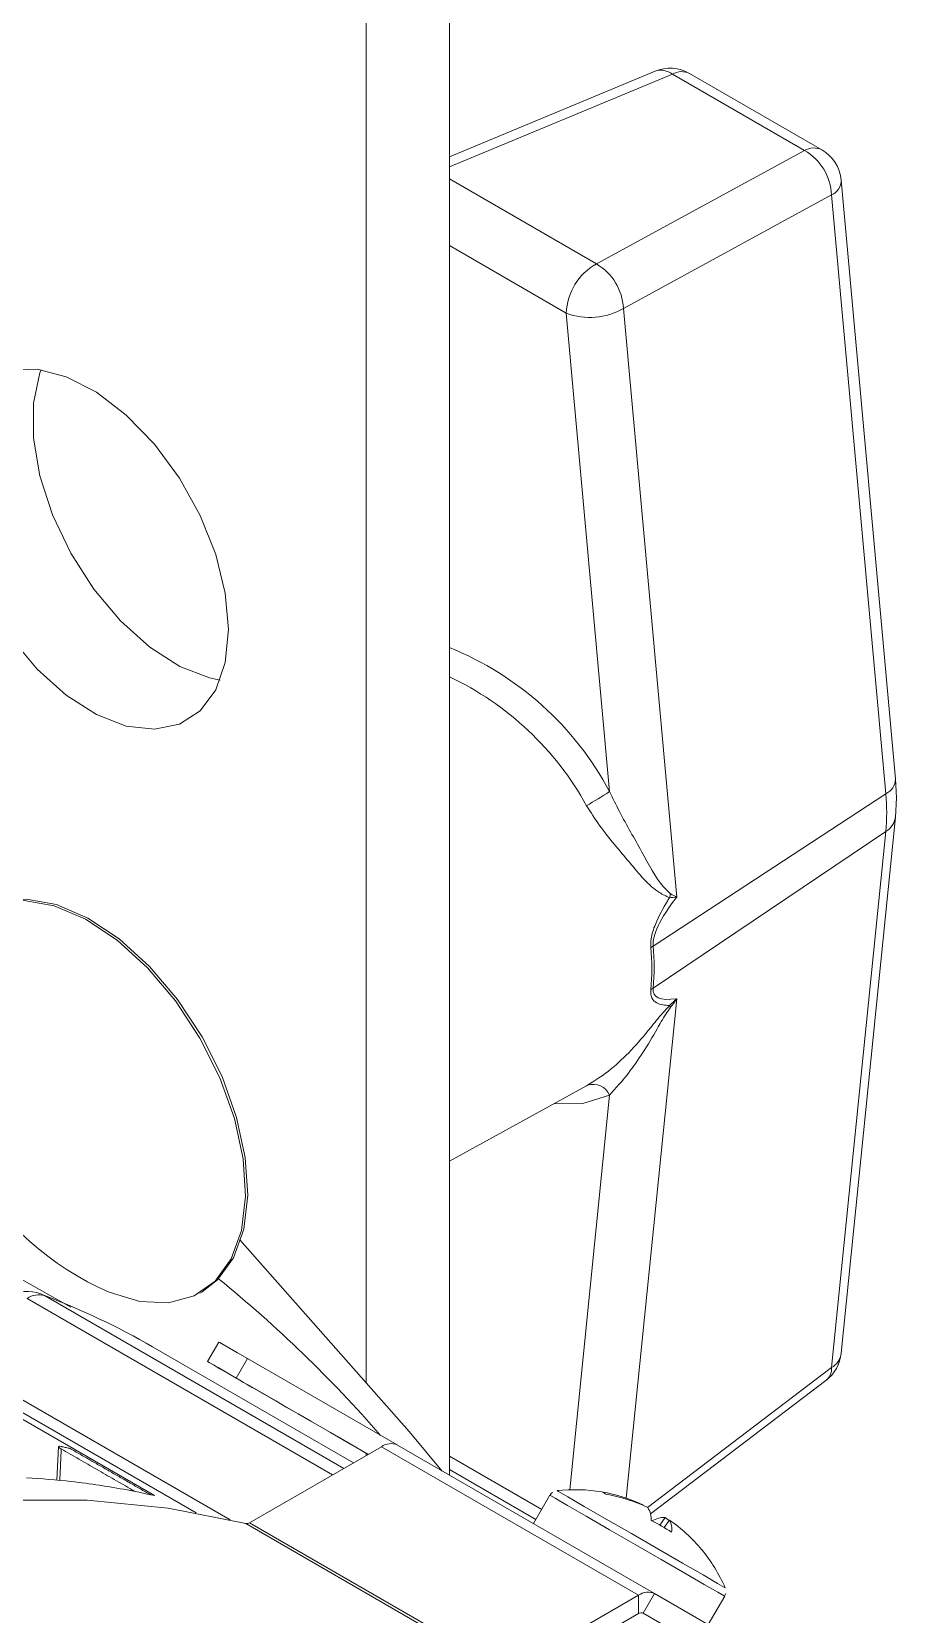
# Model space of a CAD drawing. Extents: x 2 to 136, y 1 to 99.
# Drawn here: x 15.55 to 16.929, y 85.318 to 87.842 of the extents above; entities that cross this region are included whole.
import ezdxf

# ---------------------------------------------------------------- set-up
doc = ezdxf.new("R2010")
doc.units = 0
doc.header["$MEASUREMENT"] = 0
doc.linetypes.add('SLD-Solid', pattern=[0])
doc.layers.add('OBJECT', color=7, linetype='CONTINUOUS')

msp = doc.modelspace()

# ---------------------------------------------------------------- linework, layer by layer
at = {"layer": 'OBJECT', "linetype": 'SLD-Solid', "lineweight": 15}
for p, q in [((16.2158, 85.5401), (16.2158, 91.2721)), ((16.0829, 85.6875), (16.0829, 91.1953)), ((16.5438, 87.7785), (16.2158, 87.642)), ((16.5716, 87.7738), (16.2158, 87.6258)), ((16.7824, 87.6521), (16.5716, 87.7738)), ((16.8098, 87.6532), (16.599, 87.7749)), ((16.4503, 87.4714), (16.7824, 87.6521)), ((16.2158, 87.6067), (16.4503, 87.4714)), ((16.9273, 86.65), (16.8408, 87.6047)), ((16.8254, 87.5812), (16.4933, 87.4004)), ((16.9119, 86.6264), (16.8254, 87.5812)), ((16.4022, 87.3928), (16.2158, 87.5004)), ((16.4714, 86.6299), (16.4022, 87.3928)), ((16.4933, 87.4004), (16.5784, 86.4618)), ((16.9119, 86.6264), (16.5408, 86.3837)), ((16.8407, 85.7343), (16.9272, 86.5891)), ((16.9119, 86.5663), (16.5408, 86.3165)), ((16.8254, 85.7115), (16.9119, 86.5663)), ((16.5784, 86.2996), (16.4978, 85.5035)), ((16.2158, 86.0406), (16.4394, 86.1634)), ((16.4077, 85.5168), (16.4714, 86.146)), ((15.5703, 85.8263), (15.5643, 85.8291)), ((15.5703, 85.8263), (16.0474, 85.5508)), ((15.8178, 85.8304), (15.8214, 85.8325)), ((16.0296, 85.5405), (15.5423, 85.8218)), ((15.8482, 85.7523), (15.8302, 85.7211)), ((16.0629, 85.5597), (15.7426, 85.7447)), ((15.8939, 85.7259), (15.8759, 85.6947)), ((16.1323, 85.5883), (15.8939, 85.7259)), ((15.875, 85.6952), (15.85, 85.7097)), ((16.5319, 85.4885), (16.8254, 85.7115)), ((15.8122, 85.4799), (15.4481, 85.6901)), ((15.7453, 85.5076), (15.4541, 85.6756)), ((15.4736, 85.6954), (15.8661, 85.4688)), ((16.0863, 85.5733), (15.8759, 85.6947)), ((15.925, 85.6663), (15.8975, 85.6822)), ((15.8975, 85.6822), (15.8975, 85.6822)), ((16.5366, 85.4783), (16.8163, 85.6908)), ((15.5923, 85.5855), (15.5899, 85.5318)), ((16.1074, 85.5854), (15.8972, 85.4641)), ((16.0863, 85.5733), (16.0583, 85.5894)), ((16.0863, 85.5732), (16.0759, 85.5792)), ((16.0829, 85.5713), (16.0829, 85.5752)), ((16.5175, 85.3487), (16.1074, 85.5854)), ((16.543, 85.3512), (16.1329, 85.588)), ((16.2158, 85.5704), (16.3631, 85.4854)), ((16.2158, 85.5493), (16.3539, 85.4696)), ((16.3761, 85.508), (16.3499, 85.4627)), ((16.5253, 85.4924), (16.525, 85.4917)), ((16.5517, 85.4603), (16.5598, 85.4724)), ((16.5664, 85.4678), (16.5598, 85.4724)), ((16.3011, 85.226), (15.891, 85.4628)), ((16.3073, 85.2273), (15.8972, 85.4641)), ((16.5669, 85.4684), (16.5583, 85.4565)), ((16.5175, 85.3487), (16.3073, 85.2273)), ((16.5175, 85.3193), (16.5175, 85.3487)), ((16.543, 85.3512), (16.525, 85.32)), ((16.7699, 85.2202), (16.543, 85.3512)), ((16.6288, 85.3017), (16.655, 85.347)), ((16.5175, 85.3193), (16.3073, 85.1979)), ((16.7519, 85.189), (16.525, 85.32))]:
    msp.add_line(p, q, dxfattribs=at)
at = {"layer": 'OBJECT', "linetype": 'SLD-Solid', "lineweight": 15, "flags": 128}
for points in [[(15.8637, 86.8881), (15.8585, 86.9464), (15.8431, 87.0079), (15.8183, 87.0699), (15.7852, 87.1294), (15.7453, 87.1837), (15.7005, 87.2301), (15.653, 87.2665), (15.6049, 87.2913), (15.5585, 87.3032), (15.516, 87.3017), (15.4792, 87.2869), (15.4501, 87.2594), (15.4299, 87.2206), (15.4195, 87.1723), (15.4195, 87.1167), (15.4299, 87.0564), (15.4501, 86.9942), (15.4792, 86.9331), (15.516, 86.8759), (15.5585, 86.8253), (15.6049, 86.7836), (15.653, 86.7528), (15.7005, 86.7344), (15.7453, 86.7292), (15.7852, 86.7374), (15.8183, 86.7586), (15.8431, 86.7919), (15.8585, 86.8358), (15.8637, 86.8881)], [(15.8502, 86.8077), (15.8335, 86.8111), (15.786, 86.8296), (15.7379, 86.8604), (15.6914, 86.902), (15.6489, 86.9527), (15.6122, 87.0099), (15.583, 87.071), (15.5628, 87.1331), (15.5525, 87.1934), (15.5525, 87.249), (15.5628, 87.2974), (15.5646, 87.3023)], [(16.9272, 86.5891), (16.9287, 86.6197), (16.9273, 86.65)], [(15.8178, 86.2369), (15.7788, 86.2962), (15.7342, 86.3489), (15.6858, 86.3929), (15.6355, 86.4263), (15.5856, 86.4478), (15.5379, 86.4565), (15.4945, 86.452), (15.4572, 86.4346), (15.4273, 86.4049), (15.4063, 86.3642), (15.395, 86.3144)], [(15.8214, 86.239), (15.7823, 86.2982), (15.7377, 86.3509), (15.6893, 86.3949), (15.6391, 86.4283), (15.5891, 86.4498), (15.5415, 86.4585), (15.4981, 86.454), (15.4694, 86.4422)], [(15.6735, 85.8319), (15.7223, 85.8168), (15.7681, 85.8147), (15.8087, 85.8257), (15.8425, 85.8494), (15.868, 85.8847), (15.8843, 85.9303), (15.8907, 85.9844), (15.8868, 86.0446), (15.873, 86.1085), (15.8497, 86.1735), (15.8178, 86.2369)], [(15.8214, 85.8325), (15.846, 85.8514), (15.8715, 85.8868), (15.8878, 85.9324), (15.8942, 85.9864), (15.8904, 86.0466), (15.8765, 86.1105), (15.8532, 86.1755), (15.8214, 86.239)], [(15.612, 85.808), (15.0719, 86.1119), (14.9567, 86.1739)], [(16.4714, 86.146), (16.4288, 86.1325), (16.3822, 86.1319)], [(15.8817, 85.9153), (16.1519, 85.6094), (16.2039, 85.5469)], [(15.8482, 85.7523), (15.8497, 85.7514), (15.8553, 85.7482), (15.8649, 85.7427), (15.8779, 85.7352), (15.8939, 85.7259)], [(15.8759, 85.6947), (15.8599, 85.704), (15.8469, 85.7115), (15.8373, 85.717), (15.8317, 85.7202), (15.8302, 85.7211), (15.8328, 85.7196), (15.8395, 85.7157), (15.85, 85.7097)], [(15.8975, 85.6822), (15.9005, 85.6805), (15.9015, 85.6799), (15.9006, 85.6805), (15.8978, 85.6821), (15.8933, 85.6847), (15.8877, 85.6879), (15.8814, 85.6916), (15.875, 85.6952)], [(15.925, 85.6663), (15.9389, 85.6583), (15.9557, 85.6487), (15.9747, 85.6377), (15.9951, 85.6259), (16.0163, 85.6137), (16.0373, 85.6015), (16.0575, 85.5899), (16.0759, 85.5792)], [(16.0583, 85.5894), (16.0366, 85.602), (16.0253, 85.6085), (16.0261, 85.608), (16.039, 85.6006), (16.0619, 85.5874), (16.0863, 85.5733)], [(15.891, 85.4628), (15.7671, 85.4874), (15.6381, 85.4999), (15.5047, 85.5002), (15.3674, 85.4885), (15.2266, 85.4647), (15.083, 85.4289), (14.9372, 85.3813), (14.7896, 85.322)], [(16.3761, 85.508), (16.3763, 85.5079), (16.3845, 85.5031), (16.4044, 85.4916), (16.4342, 85.4744), (16.4712, 85.4531), (16.5121, 85.4294), (16.5534, 85.4056), (16.5912, 85.3838), (16.6224, 85.3658), (16.644, 85.3533), (16.6543, 85.3474), (16.655, 85.347)], [(16.3801, 85.5122), (16.3781, 85.5106), (16.3764, 85.5079)], [(16.3875, 85.5154), (16.3901, 85.5138), (16.4048, 85.5054), (16.4309, 85.4903), (16.4659, 85.4701), (16.5063, 85.4468), (16.5482, 85.4226), (16.5875, 85.3999), (16.6204, 85.3809), (16.6436, 85.3675), (16.6548, 85.361), (16.6557, 85.3605)], [(16.6548, 85.3471), (16.6563, 85.3502), (16.6565, 85.3513)]]:
    msp.add_lwpolyline(points, dxfattribs=at)
at = {"layer": 'OBJECT', "linetype": 'SLD-Solid', "lineweight": 15}
for centre, radius, start, end in [((16.5678, 87.7208), 0.0625, 60.0027, 112.5861), ((16.5533, 87.7499), 0.0301, 52.5848, 108.4891), ((16.5863, 87.7487), 0.0291, 64.1049, 120.3465), ((16.7971, 87.627), 0.0291, 64.1049, 120.3465), ((16.7389, 87.5772), 0.0866, 2.6055, 59.8603), ((16.7785, 87.5991), 0.0625, 5.1771, 60.0027), ((16.8147, 87.6049), 0.0261, 294.3204, 359.5597), ((16.4968, 87.389), 0.0946, 119.4204, 177.6914), ((16.4068, 87.3964), 0.0866, 2.6049, 59.8612), ((16.4399, 87.4916), 0.1058, 249.1524, 300.3631), ((16.0287, 86.3943), 0.5014, 28.0231, 68.0898), ((16.0079, 86.3726), 0.487, 28.8232, 64.7268), ((15.9832, 87.3885), 0.9021, 300.0188, 302.7572), ((16.9012, 86.6502), 0.0261, 294.3196, 359.5604), ((16.5976, 86.5964), 0.3157, 354.5388, 5.4612), ((16.8959, 86.5936), 0.0316, 300.4324, 351.9754), ((16.6105, 86.4512), 0.0446, 159.6045, 167.726), ((16.5059, 86.4371), 0.0638, 299.1915, 303.1309), ((16.1856, 86.3478), 0.353, 354.5389, 5.4611), ((16.1895, 86.3501), 0.3529, 354.5389, 5.4611), ((15.857, 86.2595), 0.4653, 173.2215, 246.7731), ((16.5121, 86.3592), 0.0515, 298.9968, 303.8968), ((16.5993, 86.3084), 0.0379, 211.2766, 216.1206), ((16.4452, 86.1344), 0.0287, 23.889, 108.1539), ((14.5274, 84.2285), 2.0935, 41.0532, 50.9002), ((15.5423, 85.7711), 0.062, 69.267, 119.1597), ((15.5611, 85.7943), 0.0333, 74.0154, 124.2943), ((15.1532, 84.7231), 1.1794, 60.0189, 69.2913), ((16.7785, 85.7406), 0.0625, 307.2147, 354.2219), ((16.8094, 85.7387), 0.0316, 300.4344, 351.9367), ((16.8, 85.7103), 0.0255, 309.925, 2.5385), ((16.1223, 85.5646), 0.0257, 65.6859, 125.6178), ((16.4157, 85.2545), 0.2624, 80.5142, 96.1668), ((16.4174, 85.2659), 0.2508, 64.5171, 80.4959), ((16.456, 85.5009), 0.0128, 42.7977, 77.2398), ((16.4221, 85.2568), 0.2564, 64.5401, 80.2857), ((16.5022, 85.4691), 0.0357, 357.712, 32.5614), ((16.5583, 85.4367), 0.0358, 87.4651, 122.296), ((15.8925, 85.4712), 0.00849, 259.7871, 303.4462), ((16.4012, 85.1936), 0.3063, 56.5085, 63.4893), ((16.5428, 85.4543), 0.0279, 349.1272, 30.3616), ((16.4247, 85.2617), 0.2508, 39.5026, 55.4812), ((16.4157, 85.2545), 0.2624, 23.8332, 39.4846), ((16.5325, 85.3278), 0.0257, 65.6859, 125.6178), ((16.5219, 85.3131), 0.00754, 65.6861, 125.619)]:
    msp.add_arc(centre, radius, start, end, dxfattribs=at)
for centre, major_axis, ratio, start_param, end_param in [((20.4588, 88.9461), (3.9146, 2.5729), 0.06531, 2.959776, 3.106678), ((20.4588, 88.9536), (3.9159, 2.6477), 0.050524, 3.099459, 3.24636)]:
    msp.add_ellipse(centre, major_axis=major_axis, ratio=ratio, start_param=start_param, end_param=end_param, dxfattribs=at)
for points, knots in [([(16.4714, 86.6299), (16.4766, 86.6191), (16.4929, 86.5853), (16.5235, 86.5345), (16.5469, 86.4874), (16.5648, 86.4704), (16.5687, 86.4668)], [0, 0, 0, 0, 0.169972, 0.533452, 0.900124, 1, 1, 1, 1]), ([(16.5669, 86.4607), (16.5615, 86.4632), (16.5381, 86.4739), (16.5041, 86.5168), (16.4626, 86.564), (16.4414, 86.5968), (16.4346, 86.6074)], [0, 0, 0, 0, 0.109035, 0.471893, 0.829047, 1, 1, 1, 1]), ([(16.537, 86.3814), (16.537, 86.3859), (16.537, 86.3978), (16.546, 86.4246), (16.5575, 86.4456), (16.5658, 86.4589), (16.5669, 86.4607)], [0, 0, 0, 0, 0.169268, 0.444068, 0.927203, 1, 1, 1, 1]), ([(16.5784, 86.4618), (16.5783, 86.4618), (16.5748, 86.4613), (16.5708, 86.461), (16.5669, 86.4607)], [0, 0, 0, 0, 0.023762, 1, 1, 1, 1]), ([(16.5687, 86.4668), (16.572, 86.4651), (16.5754, 86.4634), (16.5783, 86.4618), (16.5784, 86.4618)], [0, 0, 0, 0, 0.976358, 1, 1, 1, 1]), ([(16.5669, 86.2887), (16.5596, 86.2893), (16.5484, 86.2901), (16.5399, 86.298), (16.5369, 86.3056), (16.537, 86.3106), (16.537, 86.3142)], [0, 0, 0, 0, 0.495882, 0.76116, 0.830865, 1, 1, 1, 1]), ([(16.4346, 86.1608), (16.4477, 86.169), (16.4805, 86.1893), (16.5229, 86.2353), (16.5523, 86.2733), (16.5632, 86.2849), (16.5669, 86.2887)], [0, 0, 0, 0, 0.316207, 0.785839, 0.927565, 1, 1, 1, 1]), ([(16.5687, 86.2861), (16.5661, 86.2824), (16.5578, 86.2707), (16.537, 86.2327), (16.5064, 86.1848), (16.4813, 86.157), (16.4714, 86.146)], [0, 0, 0, 0, 0.064646, 0.203963, 0.682761, 1, 1, 1, 1]), ([(16.5669, 86.2887), (16.5708, 86.2922), (16.5748, 86.2957), (16.5783, 86.2995), (16.5784, 86.2996)], [0, 0, 0, 0, 0.976238, 1, 1, 1, 1]), ([(16.5784, 86.2996), (16.5783, 86.2995), (16.5754, 86.2948), (16.572, 86.2904), (16.5687, 86.2861)], [0, 0, 0, 0, 0.023655, 1, 1, 1, 1]), ([(15.5967, 85.5857), (15.5954, 85.586), (15.5928, 85.5864), (15.592, 85.5856), (15.5931, 85.5842), (15.5951, 85.5828), (15.5965, 85.5819), (15.5968, 85.5818)], [0, 0, 0, 0, 0.29148, 0.560989, 0.754894, 0.949735, 1, 1, 1, 1]), ([(15.6108, 85.5826), (15.6087, 85.5831), (15.6046, 85.584), (15.5999, 85.5851), (15.5972, 85.5856), (15.5967, 85.5857)], [0, 0, 0, 0, 0.44189, 0.883774, 1, 1, 1, 1]), ([(15.7453, 85.5076), (15.7308, 85.5106), (15.7019, 85.5168), (15.6577, 85.5241), (15.6044, 85.5313), (15.5652, 85.5342), (15.5412, 85.536)], [0, 0, 0, 0, 0.218765, 0.43753, 0.656295, 1, 1, 1, 1]), ([(15.7096, 85.5169), (15.7106, 85.5163), (15.7124, 85.5152), (15.7132, 85.5144), (15.7135, 85.5141)], [0, 0, 0, 0, 0.549224, 1, 1, 1, 1])]:
    msp.add_open_spline(points, degree=3, knots=knots, dxfattribs=at)
for points in [[(15.5968, 85.5818), (15.5945, 85.5314)], [(15.5968, 85.5818), (15.7096, 85.5169)], [(15.6108, 85.5826), (15.739, 85.5089)]]:
    msp.add_open_spline(points, degree=1, dxfattribs=at)

doc.saveas('drawing.dxf')
